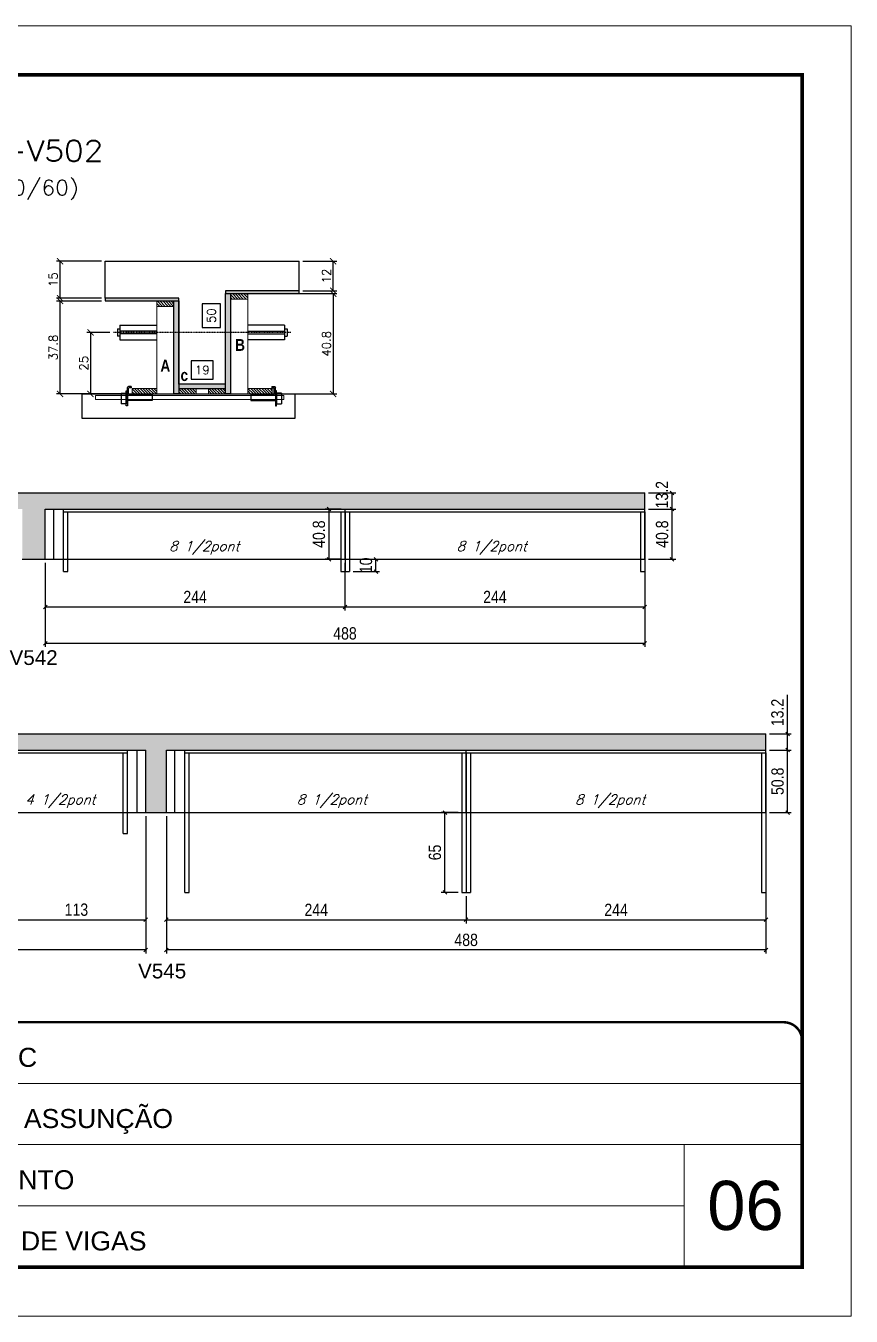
# Model space of a CAD drawing. Extents: x -21493 to -15213, y -12134 to 11887.
# Drawn here: x -19082 to -18410, y 9689 to 10739 of the extents above; entities that cross this region are included whole.
import ezdxf
from ezdxf.enums import TextEntityAlignment as Align

# ---------------------------------------------------------------- set-up
doc = ezdxf.new("R2010")
doc.units = 0
for name, pattern in [('CONTINUO', [0]), ('DASHED', [0.75, 0.5, -0.25]), ('HIDDEN', [0.375, 0.25, -0.125])]:
    doc.linetypes.add(name, pattern=pattern)
for name, color, linetype in [('5', 5, 'Continuous'), ('barrote', 251, 'Continuous'), ('COTA', 241, 'Continuous'), ('Cota Seção (2x)', 4, 'Continuous'), ('detalhes', 4, 'Continuous'), ('Painéis', 200, 'Continuous'), ('presilha', 1, 'Continuous'), ('SARR_2.2x7', 40, 'Continuous'), ('SARR_3.5x7', 81, 'Continuous'), ('TENSOR', 3, 'Continuous'), ('texto', 7, 'Continuous'), ('Texto de Titulo', 7, 'Continuous'), ('Texto Qtd Sarr', 242, 'Continuous')]:
    doc.layers.add(name, color=color, linetype=linetype)
for name, color, linetype, lineweight in [('CARIMBO', 255, 'Continuous', 9), ('CONCRETO', 251, 'Continuous', 25), ('Folhas', 255, 'Continuous', 9), ('Hachura', 251, 'Continuous', 9), ('Madeira', 126, 'Continuous', 18), ('SARRAFO DE PRESSAO', 251, 'DASHED', 9), ('SCO-___-LAJ', 2, 'Continuous', 0), ('Texto Seção', 7, 'Continuous', 15)]:
    doc.layers.add(name, color=color, linetype=linetype, lineweight=lineweight)
doc.styles.add('ARIAL', font='arial.ttf')
doc.styles.add('COTA TECNICA', font='techl___.ttf', dxfattribs={"height": 10})
doc.styles.add('Romans', font='romans.shx')
doc.styles.get("Standard").update_dxf_attribs({"font": 'arial.ttf'})
doc.styles.add('TECNICA', font='techb___.ttf', dxfattribs={"height": 10})
doc.dimstyles.new('Cota Seção (2x)', dxfattribs={"dimtxt": 7, "dimasz": 5, "dimexe": 3, "dimexo": 3, "dimgap": 2, "dimtad": 3, "dimdec": 1, "dimlfac": 0.5, "dimzin": 12, "dimdsep": 46, "dimtxsty": 'Romans', "dimblk": 'ARCHTICK', "dimcen": 0, "dimclrd": 4, "dimclre": 4, "dimclrt": 1, "dimadec": 1, "dimazin": 3, "dimtfac": 1, "dimtdec": 1, "dimtmove": 0, "dimatfit": 3, "dimldrblk": 'OBLIQUE', "dimfxl": 1, "dimtolj": 1, "dimtzin": 12, "dimarcsym": 0})
doc.dimstyles.new('Cota Seção interna', dxfattribs={"dimtxt": 7, "dimasz": 6, "dimexe": 0.18, "dimexo": 2, "dimgap": -4, "dimtad": 3, "dimdec": 1, "dimlfac": 0.5, "dimzin": 12, "dimdsep": 46, "dimtxsty": 'Romans', "dimblk": 'ARCHTICK', "dimcen": 0.09, "dimse1": 1, "dimse2": 1, "dimsd1": 1, "dimsd2": 1, "dimclrd": 180, "dimclre": 5, "dimclrt": 1, "dimadec": 0, "dimazin": 3, "dimtfac": 1, "dimtdec": 1, "dimtofl": 0, "dimtmove": 0, "dimatfit": 3, "dimldrblk": 'ARCHTICK', "dimfxl": 1, "dimtolj": 1, "dimtzin": 0, "dimarcsym": 0})
doc.dimstyles.new('PAINEL', dxfattribs={"dimtxt": 10, "dimasz": 3, "dimexe": 3, "dimexo": 3, "dimgap": 3, "dimtad": 1, "dimdec": 1, "dimzin": 12, "dimdsep": 46, "dimtxsty": 'COTA TECNICA', "dimblk1": 'OBLIQUE', "dimblk2": 'OBLIQUE', "dimsah": 1, "dimcen": 0.9, "dimclrd": 4, "dimclre": 4, "dimclrt": 240, "dimadec": 1, "dimazin": 3, "dimtfac": 1, "dimtdec": 1, "dimtmove": 0, "dimatfit": 3, "dimfxl": 1, "dimtolj": 1, "dimtzin": 12, "dimarcsym": 0})
pattern_1 = [(50, (-161800.6976, -19152.8167), (5.46554007, -0.47817257), [0.5715, -6.2865]), (355, (-161800.6976, -19152.8167), (-1.05730264, 5.73170536), [0.4572, -5.02921753]), (100.4514447, (-161800.242, -19152.8565), (4.40823741, 5.25353256), [0.48570026, -5.34270734]), (46.1842, (-161800.6976, -19151.293), (8.13237123, -1.26126984), [0.85725, -9.42975]), (96.6355576, (-161800.02, -19151.398), (7.12212402, 7.42278374), [0.7285507, -8.01406824]), (351.184151, (-161800.698, -19151.293), (7.122124, 7.42278374), [0.685799, -7.54379196]), (21, (-161799.9356, -19151.6737), (4.54843174, -3.06795595), [0.5715, -6.2865]), (326, (-161799.9356, -19151.6737), (1.85406085, 5.52563898), [0.4572, -5.0292]), (71.451445, (-161799.5566, -19151.9293), (6.40249258, 2.45768307), [0.48570026, -5.34269813]), (37.5, (-161800.6976, -19152.8167), (0.092658098, 2.536651166), [0, -4.96824, 0, -5.1054, 0, -5.04825]), (7.5, (-161800.6976, -19152.8167), (2.004589875, 3.005417245), [0, -2.91084, 0, -4.85394, 0, -1.92405]), (327.5, (-161802.3969, -19152.8167), (4.067717855, -0.17186232), [0, -1.905, 0, -5.9436, 0, -7.8867]), (317.5, (-161803.159, -19152.8167), (4.44387544, 0.76279473), [0, -2.4765, 0, -3.94716, 0, -5.6007])]

# ---------------------------------------------------------------- blocks, each defined once
blk = doc.blocks.new('titulo1')
at = {"layer": 'Defpoints', "color": 252, "linetype": 'HIDDEN', "ltscale": 2}
blk.add_line((0, 0), (0, 125), dxfattribs=at)
at = {"layer": 'Defpoints', "style": 'Romans', "oblique": 15}
blk.add_attdef('FOLHA', text='', height=10, dxfattribs=at).set_placement((0, 15.6), align=Align.MIDDLE_CENTER)
at = {"layer": 'Texto Qtd Sarr', "color": 3, "style": 'Romans', "oblique": 15}
for tag, height, p in [('TITULO', 17, (0, 71.4)), ('SEÇÃO', 12, (0, 41.5))]:
    blk.add_attdef(tag, text='', height=height, dxfattribs=at).set_placement(p, align=Align.MIDDLE_CENTER)
blk = doc.blocks.new('_ArchTick')
at = {"color": 0, "linetype": 'ByBlock', "const_width": 0.15}
blk.add_lwpolyline([(-0.5, -0.5), (0.5, 0.5)], dxfattribs=at)
blk = doc.blocks.new('*D1318')
at = {"layer": 'COTA', "color": 4, "lineweight": -2, "transparency": 16777216}
for p, q in [((-19020.1, 10514.7), (-19056.8, 10514.7)), ((-19053.8, 10439.1), (-19053.8, 10514.7)), ((-19002.5, 10439.1), (-19056.8, 10439.1))]:
    blk.add_line(p, q, dxfattribs=at)
at = {"layer": 'Defpoints', "color": 0, "transparency": 16777216}
for p in [(-19053.8, 10514.7), (-19017.1, 10514.7), (-18999.5, 10439.1)]:
    blk.add_point(p, dxfattribs=at)
at = {"layer": 'COTA', "color": 4, "lineweight": -2, "transparency": 16777216, "xscale": 5, "yscale": 5, "zscale": 5}
for p, rotation in [((-19053.8, 10514.7), 90), ((-19053.8, 10439.1), 270)]:
    blk.add_blockref('_ArchTick', p, dxfattribs=dict(at, rotation=rotation))
at = {"layer": 'COTA', "color": 1, "transparency": 16777216, "insert": (-19059.3, 10476.9), "char_height": 7, "attachment_point": 5, "rotation": 90, "style": 'Romans'}
blk.add_mtext('\\A1;37.8', dxfattribs=at)
blk = doc.blocks.new('_Oblique')
at = {"color": 0, "linetype": 'ByBlock', "lineweight": -2}
blk.add_line((-0.5, -0.5), (0.5, 0.5), dxfattribs=at)
blk = doc.blocks.new('*D1319')
at = {"layer": 'COTA', "color": 4, "lineweight": -2, "transparency": 16777216}
for p, q in [((-19020.1, 10547.1), (-19056.8, 10547.1)), ((-19053.8, 10517.1), (-19053.8, 10547.1)), ((-19020.1, 10517.1), (-19056.8, 10517.1))]:
    blk.add_line(p, q, dxfattribs=at)
at = {"layer": 'Defpoints', "color": 0, "transparency": 16777216}
for p in [(-19053.8, 10547.1), (-19017.1, 10547.1), (-19017.1, 10517.1)]:
    blk.add_point(p, dxfattribs=at)
at = {"layer": 'COTA', "color": 4, "lineweight": -2, "transparency": 16777216, "xscale": 5, "yscale": 5, "zscale": 5}
for p, rotation in [((-19053.8, 10547.1), 90), ((-19053.8, 10517.1), 270)]:
    blk.add_blockref('_ArchTick', p, dxfattribs=dict(at, rotation=rotation))
at = {"layer": 'COTA', "color": 1, "transparency": 16777216, "insert": (-19059.3, 10532.1), "char_height": 7, "attachment_point": 5, "rotation": 90, "style": 'Romans'}
blk.add_mtext('\\A1;15', dxfattribs=at)
blk = doc.blocks.new('*D1320')
at = {"layer": 'Cota Seção (2x)', "color": 180, "lineweight": -2, "transparency": 16777216}
for p, q in [((-18923.1, 10512.4), (-18938.1, 10512.4)), ((-18938.1, 10512.4), (-18938.1, 10493.1)), ((-18923.1, 10493.1), (-18923.1, 10512.4)), ((-18938.1, 10493.1), (-18923.1, 10493.1))]:
    blk.add_line(p, q, dxfattribs=at)
at = {"layer": 'Defpoints', "color": 0, "transparency": 16777216}
for p in [(-18957.1, 10547.1), (-18919.1, 10547.1), (-18957.1, 10447.1)]:
    blk.add_point(p, dxfattribs=at)
at = {"layer": 'Cota Seção (2x)', "color": 1, "transparency": 16777216, "insert": (-18930.6, 10502.8), "char_height": 7, "attachment_point": 5, "rotation": 90, "style": 'Romans'}
blk.add_mtext('\\A1;50', dxfattribs=at)
blk = doc.blocks.new('PRESILHA METÁLICA 1')
at = {"layer": 'presilha'}
for p, q in [((7.5, 10.6), (7.5, 19.9)), ((12, 21), (8.6, 21)), ((9, 11.6), (9, 18.9)), ((12, 19.5), (9.6, 19.5)), ((12, 21), (12, 19.5)), ((0, 13), (6, 13)), ((0, 13), (0, 0)), ((6, 0), (0, 0)), ((6, 15.5), (7.5, 15.5)), ((6, -2.5), (6, 15.5)), ((6, 13), (6, 0)), ((7.5, 15.5), (7.5, -2.5)), ((37.5, 4.1), (7.5, 4.1)), ((37.5, 11), (9.6, 11)), ((37.5, 11), (37.5, 4.1)), ((7.5, -2.5), (6, -2.5))]:
    blk.add_line(p, q, dxfattribs=at)
for centre, radius, start, end in [((8.6, 19.9), 1.14, 90, 180), ((9.6, 18.9), 0.57, 90, 180), ((9.6, 11.6), 0.57, 180, 270)]:
    blk.add_arc(centre, radius, start, end, dxfattribs=at)
blk = doc.blocks.new('*D1321')
at = {"layer": 'Cota Seção (2x)', "color": 180, "lineweight": -2, "transparency": 16777216}
for p, q in [((-18929.1, 10466.1), (-18947.1, 10466.1)), ((-18947.1, 10466.1), (-18947.1, 10451.1)), ((-18929.1, 10451.1), (-18929.1, 10466.1)), ((-18947.1, 10451.1), (-18929.1, 10451.1))]:
    blk.add_line(p, q, dxfattribs=at)
at = {"layer": 'Defpoints', "color": 0, "transparency": 16777216}
for p in [(-18957.1, 10447.1), (-18957.1, 10439.1), (-18919.1, 10439.1)]:
    blk.add_point(p, dxfattribs=at)
at = {"layer": 'Cota Seção (2x)', "color": 1, "transparency": 16777216, "insert": (-18938.1, 10458.6), "char_height": 7, "attachment_point": 5, "style": 'Romans'}
blk.add_mtext('\\A1;19', dxfattribs=at)
blk = doc.blocks.new('*D1322')
at = {"layer": 'COTA', "color": 4, "lineweight": -2, "transparency": 16777216}
for p, q in [((-18898.1, 10520.7), (-18828.5, 10520.7)), ((-18831.5, 10520.7), (-18831.5, 10439.1)), ((-18898.1, 10439.1), (-18828.5, 10439.1))]:
    blk.add_line(p, q, dxfattribs=at)
at = {"layer": 'Defpoints', "color": 0, "transparency": 16777216}
for p in [(-18901.1, 10520.7), (-18901.1, 10439.1), (-18831.5, 10439.1)]:
    blk.add_point(p, dxfattribs=at)
at = {"layer": 'COTA', "color": 4, "lineweight": -2, "transparency": 16777216, "xscale": 5, "yscale": 5, "zscale": 5}
for p, rotation in [((-18831.5, 10520.7), 90), ((-18831.5, 10439.1), 270)]:
    blk.add_blockref('_ArchTick', p, dxfattribs=dict(at, rotation=rotation))
at = {"layer": 'COTA', "color": 1, "transparency": 16777216, "insert": (-18837, 10479.9), "char_height": 7, "attachment_point": 5, "rotation": 90, "style": 'Romans'}
blk.add_mtext('\\A1;40.8', dxfattribs=at)
blk = doc.blocks.new('*D1323')
at = {"layer": 'COTA', "color": 4, "lineweight": -2, "transparency": 16777216}
for p, q in [((-19013.4, 10489.1), (-19032, 10489.1)), ((-19029, 10489.1), (-19029, 10439.1)), ((-19013.4, 10439.1), (-19032, 10439.1))]:
    blk.add_line(p, q, dxfattribs=at)
at = {"layer": 'Defpoints', "color": 0, "transparency": 16777216}
for p in [(-19010.4, 10489.1), (-19029, 10439.1), (-19010.4, 10439.1)]:
    blk.add_point(p, dxfattribs=at)
at = {"layer": 'COTA', "color": 4, "lineweight": -2, "transparency": 16777216, "xscale": 5, "yscale": 5, "zscale": 5}
for p, rotation in [((-19029, 10489.1), 90), ((-19029, 10439.1), 270)]:
    blk.add_blockref('_ArchTick', p, dxfattribs=dict(at, rotation=rotation))
at = {"layer": 'COTA', "color": 1, "transparency": 16777216, "insert": (-19034.5, 10464.1), "char_height": 7, "attachment_point": 5, "rotation": 90, "style": 'Romans'}
blk.add_mtext('\\A1;25', dxfattribs=at)
blk = doc.blocks.new('*D1622')
at = {"layer": 'COTA', "color": 4, "lineweight": -2, "transparency": 16777216}
for p, q in [((-18856.1, 10547.1), (-18828.5, 10547.1)), ((-18831.5, 10523.1), (-18831.5, 10547.1)), ((-18856.1, 10523.1), (-18828.5, 10523.1))]:
    blk.add_line(p, q, dxfattribs=at)
at = {"layer": 'Defpoints', "color": 0, "transparency": 16777216}
for p in [(-18859.1, 10547.1), (-18831.5, 10547.1), (-18859.1, 10523.1)]:
    blk.add_point(p, dxfattribs=at)
at = {"layer": 'COTA', "color": 4, "lineweight": -2, "transparency": 16777216, "xscale": 5, "yscale": 5, "zscale": 5}
for p, rotation in [((-18831.5, 10547.1), 90), ((-18831.5, 10523.1), 270)]:
    blk.add_blockref('_ArchTick', p, dxfattribs=dict(at, rotation=rotation))
at = {"layer": 'COTA', "color": 1, "transparency": 16777216, "insert": (-18837, 10535.1), "char_height": 7, "attachment_point": 5, "rotation": 90, "style": 'Romans'}
blk.add_mtext('\\A1;12', dxfattribs=at)
blk = doc.blocks.new('*D1631')
at = {"layer": 'COTA', "color": 4, "lineweight": -2, "ltscale": 25, "transparency": 16777216}
for p, q in [((-19065.9, 10301.6), (-19065.9, 10262.8)), ((-18821.9, 10301.6), (-18821.9, 10262.8)), ((-19065.9, 10265.8), (-18821.9, 10265.8))]:
    blk.add_line(p, q, dxfattribs=at)
at = {"layer": 'Defpoints', "color": 0, "ltscale": 25, "transparency": 16777216}
for p in [(-19065.9, 10304.6), (-18821.9, 10304.6), (-18821.9, 10265.8)]:
    blk.add_point(p, dxfattribs=at)
at = {"layer": 'COTA', "color": 4, "lineweight": -2, "ltscale": 25, "transparency": 16777216, "xscale": 3, "yscale": 3, "zscale": 3, "rotation": 180}
blk.add_blockref('_Oblique', (-19065.9, 10265.8), dxfattribs=at)
at = {"layer": 'COTA', "color": 4, "lineweight": -2, "ltscale": 25, "transparency": 16777216, "xscale": 3, "yscale": 3, "zscale": 3}
blk.add_blockref('_Oblique', (-18821.9, 10265.8), dxfattribs=at)
at = {"layer": 'COTA', "color": 240, "ltscale": 25, "transparency": 16777216, "insert": (-18943.9, 10273.9), "char_height": 10, "attachment_point": 5, "style": 'COTA TECNICA'}
blk.add_mtext('\\A1;244', dxfattribs=at)
blk = doc.blocks.new('*D1632')
at = {"layer": 'COTA', "color": 4, "lineweight": -2, "ltscale": 25, "transparency": 16777216}
for p, q in [((-18821.9, 10301.6), (-18821.9, 10262.8)), ((-18577.9, 10301.6), (-18577.9, 10262.8)), ((-18821.9, 10265.8), (-18577.9, 10265.8))]:
    blk.add_line(p, q, dxfattribs=at)
at = {"layer": 'Defpoints', "color": 0, "ltscale": 25, "transparency": 16777216}
for p in [(-18821.9, 10304.6), (-18577.9, 10304.6), (-18577.9, 10265.8)]:
    blk.add_point(p, dxfattribs=at)
at = {"layer": 'COTA', "color": 4, "lineweight": -2, "ltscale": 25, "transparency": 16777216, "xscale": 3, "yscale": 3, "zscale": 3, "rotation": 180}
blk.add_blockref('_Oblique', (-18821.9, 10265.8), dxfattribs=at)
at = {"layer": 'COTA', "color": 4, "lineweight": -2, "ltscale": 25, "transparency": 16777216, "xscale": 3, "yscale": 3, "zscale": 3}
blk.add_blockref('_Oblique', (-18577.9, 10265.8), dxfattribs=at)
at = {"layer": 'COTA', "color": 240, "ltscale": 25, "transparency": 16777216, "insert": (-18699.9, 10273.9), "char_height": 10, "attachment_point": 5, "style": 'COTA TECNICA'}
blk.add_mtext('\\A1;244', dxfattribs=at)
blk = doc.blocks.new('*D1640')
at = {"layer": 'COTA', "color": 4, "lineweight": -2, "ltscale": 25, "transparency": 16777216}
for p, q in [((-19097, 10095.5), (-19097, 10008.2)), ((-18984, 10095.5), (-18984, 10008.2)), ((-19097, 10011.2), (-18984, 10011.2))]:
    blk.add_line(p, q, dxfattribs=at)
at = {"layer": 'Defpoints', "color": 0, "ltscale": 25, "transparency": 16777216}
for p in [(-19097, 10098.5), (-18984, 10098.5), (-18984, 10011.2)]:
    blk.add_point(p, dxfattribs=at)
at = {"layer": 'COTA', "color": 4, "lineweight": -2, "ltscale": 25, "transparency": 16777216, "xscale": 3, "yscale": 3, "zscale": 3, "rotation": 180}
blk.add_blockref('_Oblique', (-19097, 10011.2), dxfattribs=at)
at = {"layer": 'COTA', "color": 4, "lineweight": -2, "ltscale": 25, "transparency": 16777216, "xscale": 3, "yscale": 3, "zscale": 3}
blk.add_blockref('_Oblique', (-18984, 10011.2), dxfattribs=at)
at = {"layer": 'COTA', "color": 240, "ltscale": 25, "transparency": 16777216, "insert": (-19040.5, 10019.4), "char_height": 10, "attachment_point": 5, "style": 'COTA TECNICA'}
blk.add_mtext('\\A1;113', dxfattribs=at)
blk = doc.blocks.new('*D1658')
at = {"layer": 'COTA', "color": 4, "lineweight": -2, "ltscale": 25, "transparency": 16777216}
for p, q in [((-19219, 10095.5), (-19219, 9983.7)), ((-18984, 10095.5), (-18984, 9983.7)), ((-18984, 9986.7), (-19219, 9986.7))]:
    blk.add_line(p, q, dxfattribs=at)
at = {"layer": 'Defpoints', "color": 0, "ltscale": 25, "transparency": 16777216}
for p in [(-19219, 10098.5), (-18984, 10098.5), (-19219, 9986.7)]:
    blk.add_point(p, dxfattribs=at)
at = {"layer": 'COTA', "color": 4, "lineweight": -2, "ltscale": 25, "transparency": 16777216, "xscale": 3, "yscale": 3, "zscale": 3, "rotation": 180}
blk.add_blockref('_Oblique', (-19219, 9986.7), dxfattribs=at)
at = {"layer": 'COTA', "color": 4, "lineweight": -2, "ltscale": 25, "transparency": 16777216, "xscale": 3, "yscale": 3, "zscale": 3}
blk.add_blockref('_Oblique', (-18984, 9986.7), dxfattribs=at)
at = {"layer": 'COTA', "color": 240, "ltscale": 25, "transparency": 16777216, "insert": (-19101.5, 9994.9), "char_height": 10, "attachment_point": 5, "style": 'COTA TECNICA'}
blk.add_mtext('\\A1;235', dxfattribs=at)
blk = doc.blocks.new('*D1668')
at = {"layer": 'COTA', "color": 4, "lineweight": -2, "ltscale": 25, "transparency": 16777216}
for p, q in [((-18729.8, 10098.5), (-18743.6, 10098.5)), ((-18740.6, 10033.5), (-18740.6, 10098.5)), ((-18729.8, 10033.5), (-18743.6, 10033.5))]:
    blk.add_line(p, q, dxfattribs=at)
at = {"layer": 'Defpoints', "color": 0, "ltscale": 25, "transparency": 16777216}
for p in [(-18740.6, 10098.5), (-18726.8, 10098.5), (-18726.8, 10033.5)]:
    blk.add_point(p, dxfattribs=at)
at = {"layer": 'COTA', "color": 4, "lineweight": -2, "ltscale": 25, "transparency": 16777216, "xscale": 3, "yscale": 3, "zscale": 3}
for p, rotation in [((-18740.6, 10098.5), 90), ((-18740.6, 10033.5), 270)]:
    blk.add_blockref('_Oblique', p, dxfattribs=dict(at, rotation=rotation))
at = {"layer": 'COTA', "color": 240, "ltscale": 25, "transparency": 16777216, "insert": (-18748.7, 10066), "char_height": 10, "attachment_point": 5, "rotation": 90, "style": 'COTA TECNICA'}
blk.add_mtext('\\A1;65', dxfattribs=at)
blk = doc.blocks.new('*D1644')
at = {"layer": 'COTA', "color": 4, "lineweight": -2, "ltscale": 25, "transparency": 16777216}
for p, q in [((-19065.9, 10301.6), (-19065.9, 10233.2)), ((-18577.9, 10301.6), (-18577.9, 10233.2)), ((-19065.9, 10236.2), (-18577.9, 10236.2))]:
    blk.add_line(p, q, dxfattribs=at)
at = {"layer": 'Defpoints', "color": 0, "ltscale": 25, "transparency": 16777216}
for p in [(-19065.9, 10304.6), (-18577.9, 10304.6), (-18577.9, 10236.2)]:
    blk.add_point(p, dxfattribs=at)
at = {"layer": 'COTA', "color": 4, "lineweight": -2, "ltscale": 25, "transparency": 16777216, "xscale": 3, "yscale": 3, "zscale": 3, "rotation": 180}
blk.add_blockref('_Oblique', (-19065.9, 10236.2), dxfattribs=at)
at = {"layer": 'COTA', "color": 4, "lineweight": -2, "ltscale": 25, "transparency": 16777216, "xscale": 3, "yscale": 3, "zscale": 3}
blk.add_blockref('_Oblique', (-18577.9, 10236.2), dxfattribs=at)
at = {"layer": 'COTA', "color": 240, "ltscale": 25, "transparency": 16777216, "insert": (-18821.9, 10244.2), "char_height": 10, "attachment_point": 5, "style": 'COTA TECNICA'}
blk.add_mtext('\\A1;488', dxfattribs=at)
blk = doc.blocks.new('*D1646')
at = {"layer": 'COTA', "color": 4, "lineweight": -2, "ltscale": 25, "transparency": 16777216}
for p, q in [((-18574.9, 10345.4), (-18552.7, 10345.4)), ((-18555.7, 10304.6), (-18555.7, 10345.4)), ((-18574.9, 10304.6), (-18552.7, 10304.6))]:
    blk.add_line(p, q, dxfattribs=at)
at = {"layer": 'Defpoints', "color": 0, "ltscale": 25, "transparency": 16777216}
for p in [(-18577.9, 10345.4), (-18555.7, 10345.4), (-18577.9, 10304.6)]:
    blk.add_point(p, dxfattribs=at)
at = {"layer": 'COTA', "color": 4, "lineweight": -2, "ltscale": 25, "transparency": 16777216, "xscale": 3, "yscale": 3, "zscale": 3}
for p, rotation in [((-18555.7, 10345.4), 90), ((-18555.7, 10304.6), 270)]:
    blk.add_blockref('_Oblique', p, dxfattribs=dict(at, rotation=rotation))
at = {"layer": 'COTA', "color": 240, "ltscale": 25, "transparency": 16777216, "insert": (-18563.8, 10325), "char_height": 10, "attachment_point": 5, "rotation": 90, "style": 'COTA TECNICA'}
blk.add_mtext('\\A1;40.8', dxfattribs=at)
blk = doc.blocks.new('*D1647')
at = {"layer": 'COTA', "color": 4, "lineweight": -2, "ltscale": 25, "transparency": 16777216}
for p, q in [((-18574.9, 10358.6), (-18552.7, 10358.6)), ((-18555.7, 10345.4), (-18555.7, 10358.6)), ((-18574.9, 10345.4), (-18552.7, 10345.4))]:
    blk.add_line(p, q, dxfattribs=at)
at = {"layer": 'Defpoints', "color": 0, "ltscale": 25, "transparency": 16777216}
for p in [(-18577.9, 10358.6), (-18555.7, 10358.6), (-18577.9, 10345.4)]:
    blk.add_point(p, dxfattribs=at)
at = {"layer": 'COTA', "color": 4, "lineweight": -2, "ltscale": 25, "transparency": 16777216, "xscale": 3, "yscale": 3, "zscale": 3}
for p, rotation in [((-18555.7, 10358.6), 90), ((-18555.7, 10345.4), 270)]:
    blk.add_blockref('_Oblique', p, dxfattribs=dict(at, rotation=rotation))
at = {"layer": 'COTA', "color": 240, "ltscale": 25, "transparency": 16777216, "insert": (-18563.9, 10357.1), "char_height": 10, "attachment_point": 5, "rotation": 90, "style": 'COTA TECNICA'}
blk.add_mtext('\\A1;13.2', dxfattribs=at)
blk = doc.blocks.new('*D1648')
at = {"layer": 'COTA', "color": 4, "lineweight": -2, "ltscale": 25, "transparency": 16777216}
for p, q in [((-18815.3, 10304.6), (-18793.7, 10304.6)), ((-18796.7, 10294.6), (-18796.7, 10304.6)), ((-18815.3, 10294.6), (-18793.7, 10294.6))]:
    blk.add_line(p, q, dxfattribs=at)
at = {"layer": 'Defpoints', "color": 0, "ltscale": 25, "transparency": 16777216}
for p in [(-18818.3, 10304.6), (-18796.7, 10304.6), (-18818.3, 10294.6)]:
    blk.add_point(p, dxfattribs=at)
at = {"layer": 'COTA', "color": 4, "lineweight": -2, "ltscale": 25, "transparency": 16777216, "xscale": 3, "yscale": 3, "zscale": 3}
for p, rotation in [((-18796.7, 10304.6), 90), ((-18796.7, 10294.6), 270)]:
    blk.add_blockref('_Oblique', p, dxfattribs=dict(at, rotation=rotation))
at = {"layer": 'COTA', "color": 240, "ltscale": 25, "transparency": 16777216, "insert": (-18804.8, 10299.6), "char_height": 10, "attachment_point": 5, "rotation": 90, "style": 'COTA TECNICA'}
blk.add_mtext('\\A1;10', dxfattribs=at)
blk = doc.blocks.new('*D1651')
at = {"layer": 'COTA', "color": 4, "lineweight": -2, "ltscale": 25, "transparency": 16777216}
for p, q in [((-18967.3, 10095.5), (-18967.3, 10008.2)), ((-18723.3, 10030.5), (-18723.3, 10008.2)), ((-18967.3, 10011.2), (-18723.3, 10011.2))]:
    blk.add_line(p, q, dxfattribs=at)
at = {"layer": 'Defpoints', "color": 0, "ltscale": 25, "transparency": 16777216}
for p in [(-18967.3, 10098.5), (-18723.3, 10033.5), (-18723.3, 10011.2)]:
    blk.add_point(p, dxfattribs=at)
at = {"layer": 'COTA', "color": 4, "lineweight": -2, "ltscale": 25, "transparency": 16777216, "xscale": 3, "yscale": 3, "zscale": 3, "rotation": 180}
blk.add_blockref('_Oblique', (-18967.3, 10011.2), dxfattribs=at)
at = {"layer": 'COTA', "color": 4, "lineweight": -2, "ltscale": 25, "transparency": 16777216, "xscale": 3, "yscale": 3, "zscale": 3}
blk.add_blockref('_Oblique', (-18723.3, 10011.2), dxfattribs=at)
at = {"layer": 'COTA', "color": 240, "ltscale": 25, "transparency": 16777216, "insert": (-18845.3, 10019.3), "char_height": 10, "attachment_point": 5, "style": 'COTA TECNICA'}
blk.add_mtext('\\A1;244', dxfattribs=at)
blk = doc.blocks.new('*D1652')
at = {"layer": 'COTA', "color": 4, "lineweight": -2, "ltscale": 25, "transparency": 16777216}
for p, q in [((-18723.3, 10030.5), (-18723.3, 10008.2)), ((-18479.3, 10030.5), (-18479.3, 10008.2)), ((-18723.3, 10011.2), (-18479.3, 10011.2))]:
    blk.add_line(p, q, dxfattribs=at)
at = {"layer": 'Defpoints', "color": 0, "ltscale": 25, "transparency": 16777216}
for p in [(-18723.3, 10033.5), (-18479.3, 10033.5), (-18479.3, 10011.2)]:
    blk.add_point(p, dxfattribs=at)
at = {"layer": 'COTA', "color": 4, "lineweight": -2, "ltscale": 25, "transparency": 16777216, "xscale": 3, "yscale": 3, "zscale": 3, "rotation": 180}
blk.add_blockref('_Oblique', (-18723.3, 10011.2), dxfattribs=at)
at = {"layer": 'COTA', "color": 4, "lineweight": -2, "ltscale": 25, "transparency": 16777216, "xscale": 3, "yscale": 3, "zscale": 3}
blk.add_blockref('_Oblique', (-18479.3, 10011.2), dxfattribs=at)
at = {"layer": 'COTA', "color": 240, "ltscale": 25, "transparency": 16777216, "insert": (-18601.3, 10019.3), "char_height": 10, "attachment_point": 5, "style": 'COTA TECNICA'}
blk.add_mtext('\\A1;244', dxfattribs=at)
blk = doc.blocks.new('*D1653')
at = {"layer": 'COTA', "color": 4, "lineweight": -2, "ltscale": 25, "transparency": 16777216}
for p, q in [((-18967.3, 10095.5), (-18967.3, 9983.7)), ((-18479.3, 10095.5), (-18479.3, 9983.7)), ((-18479.3, 9986.7), (-18967.3, 9986.7))]:
    blk.add_line(p, q, dxfattribs=at)
at = {"layer": 'Defpoints', "color": 0, "ltscale": 25, "transparency": 16777216}
for p in [(-18967.3, 10098.5), (-18479.3, 10098.5), (-18967.3, 9986.7)]:
    blk.add_point(p, dxfattribs=at)
at = {"layer": 'COTA', "color": 4, "lineweight": -2, "ltscale": 25, "transparency": 16777216, "xscale": 3, "yscale": 3, "zscale": 3, "rotation": 180}
blk.add_blockref('_Oblique', (-18967.3, 9986.7), dxfattribs=at)
at = {"layer": 'COTA', "color": 4, "lineweight": -2, "ltscale": 25, "transparency": 16777216, "xscale": 3, "yscale": 3, "zscale": 3}
blk.add_blockref('_Oblique', (-18479.3, 9986.7), dxfattribs=at)
at = {"layer": 'COTA', "color": 240, "ltscale": 25, "transparency": 16777216, "insert": (-18723.3, 9994.8), "char_height": 10, "attachment_point": 5, "style": 'COTA TECNICA'}
blk.add_mtext('\\A1;488', dxfattribs=at)
blk = doc.blocks.new('*D1654')
at = {"layer": 'COTA', "color": 4, "lineweight": -2, "ltscale": 25, "transparency": 16777216}
for p, q in [((-18476.3, 10149.3), (-18458.7, 10149.3)), ((-18461.7, 10098.5), (-18461.7, 10149.3)), ((-18476.3, 10098.5), (-18458.7, 10098.5))]:
    blk.add_line(p, q, dxfattribs=at)
at = {"layer": 'Defpoints', "color": 0, "ltscale": 25, "transparency": 16777216}
for p in [(-18479.3, 10149.3), (-18461.7, 10149.3), (-18479.3, 10098.5)]:
    blk.add_point(p, dxfattribs=at)
at = {"layer": 'COTA', "color": 4, "lineweight": -2, "ltscale": 25, "transparency": 16777216, "xscale": 3, "yscale": 3, "zscale": 3}
for p, rotation in [((-18461.7, 10149.3), 90), ((-18461.7, 10098.5), 270)]:
    blk.add_blockref('_Oblique', p, dxfattribs=dict(at, rotation=rotation))
at = {"layer": 'COTA', "color": 240, "ltscale": 25, "transparency": 16777216, "insert": (-18469.8, 10123.9), "char_height": 10, "attachment_point": 5, "rotation": 90, "style": 'COTA TECNICA'}
blk.add_mtext('\\A1;50.8', dxfattribs=at)
blk = doc.blocks.new('*D1655')
at = {"layer": 'COTA', "color": 4, "lineweight": -2, "ltscale": 25, "transparency": 16777216}
for p, q in [((-18461.7, 10162.5), (-18461.7, 10194.2)), ((-18476.3, 10162.5), (-18458.7, 10162.5)), ((-18461.7, 10149.3), (-18461.7, 10162.5)), ((-18476.3, 10149.3), (-18458.7, 10149.3))]:
    blk.add_line(p, q, dxfattribs=at)
at = {"layer": 'Defpoints', "color": 0, "ltscale": 25, "transparency": 16777216}
for p in [(-18479.3, 10162.5), (-18461.7, 10162.5), (-18479.3, 10149.3)]:
    blk.add_point(p, dxfattribs=at)
at = {"layer": 'COTA', "color": 4, "lineweight": -2, "ltscale": 25, "transparency": 16777216, "xscale": 3, "yscale": 3, "zscale": 3}
for p, rotation in [((-18461.7, 10162.5), 90), ((-18461.7, 10149.3), 270)]:
    blk.add_blockref('_Oblique', p, dxfattribs=dict(at, rotation=rotation))
at = {"layer": 'COTA', "color": 240, "ltscale": 25, "transparency": 16777216, "insert": (-18469.9, 10179.9), "char_height": 10, "attachment_point": 5, "rotation": 90, "style": 'COTA TECNICA'}
blk.add_mtext('\\A1;13.2', dxfattribs=at)
blk = doc.blocks.new('*D1556')
at = {"layer": 'COTA', "color": 4, "lineweight": -2, "ltscale": 25, "transparency": 16777216}
for p, q in [((-18824.9, 10345.4), (-18837.9, 10345.4)), ((-18834.9, 10304.6), (-18834.9, 10345.4)), ((-18824.9, 10304.6), (-18837.9, 10304.6))]:
    blk.add_line(p, q, dxfattribs=at)
at = {"layer": 'Defpoints', "color": 0, "ltscale": 25, "transparency": 16777216}
for p in [(-18834.9, 10345.4), (-18821.9, 10345.4), (-18821.9, 10304.6)]:
    blk.add_point(p, dxfattribs=at)
at = {"layer": 'COTA', "color": 4, "lineweight": -2, "ltscale": 25, "transparency": 16777216, "xscale": 3, "yscale": 3, "zscale": 3}
for p, rotation in [((-18834.9, 10345.4), 90), ((-18834.9, 10304.6), 270)]:
    blk.add_blockref('_Oblique', p, dxfattribs=dict(at, rotation=rotation))
at = {"layer": 'COTA', "color": 240, "ltscale": 25, "transparency": 16777216, "insert": (-18843.1, 10325), "char_height": 10, "attachment_point": 5, "rotation": 90, "style": 'COTA TECNICA'}
blk.add_mtext('\\A1;40.8', dxfattribs=at)
blk = doc.blocks.new('9999999999')
at = {"color": 30, "linetype": 'CONTINUO'}
for p, q in [((98564.6, 34379.6), (99584, 34379.6)), ((98564.6, 34329.8), (99488, 34329.8)), ((99584, 34329.8), (99488, 34329.8)), ((99488, 34329.8), (99488, 34230.2)), ((98564.6, 34280), (99488, 34280))]:
    blk.add_line(p, q, dxfattribs=at)
at = {"color": 30, "linetype": 'CONTINUO', "const_width": 2}
blk.add_lwpolyline([(99584, 34230.2), (99584, 34414.4, 0.414214), (99569, 34429.4), (98229, 34429.4, 0.414214), (98214, 34414.4), (98214, 34245.2, 0.414214), (98229, 34230.2), (99584, 34230.2)], format="xyb", dxfattribs=at)
at = {"layer": 'Folhas'}
blk.add_lwpolyline([(98139, 34190.2), (99624, 34190.2), (99624, 35240.2), (98139, 35240.2)], close=True, dxfattribs=at)
at = {"layer": 'Folhas', "color": 30, "const_width": 3}
blk.add_lwpolyline([(98214, 34230.2), (99584, 34230.2), (99584, 35200.2), (98214, 35200.2)], close=True, dxfattribs=at)
at = {"color": 7, "linetype": 'Continuous', "ltscale": 5, "style": 'ARIAL'}
for s, height, p in [('ROCONTEC', 15.48, (98837.7, 34393.1)), ('HOSPITAL ASSUNÇÃO', 15.483, (98837.7, 34343.3)), ('3° PAVIMENTO', 15.483, (98837.7, 34293.5)), ('LATERAIS DE VIGAS', 15.483, (98837.7, 34243.7))]:
    blk.add_text(s, height=height, dxfattribs=at).set_placement(p)

msp = doc.modelspace()

# ---------------------------------------------------------------- hatches: boundary and pattern name
at = {"layer": 'COTA', "linetype": 'ByBlock'}
h = msp.add_hatch(dxfattribs=at)
h.set_pattern_fill('AR-CONC', color=256, scale=0.03)
h.set_pattern_definition(pattern_1)
h.paths.add_polyline_path([(-19084.63, 10345.44), (-19084.63, 10304.64), (-19065.87, 10304.64), (-19065.87, 10345.44), (-18577.87, 10345.44), (-18577.87, 10358.64), (-19787.85, 10358.64), (-19787.85, 10345.44), (-19562.87, 10345.44), (-19562.87, 10304.64), (-19543.61, 10304.64), (-19543.61, 10345.44)])
h = msp.add_hatch(dxfattribs=at)
h.set_pattern_fill('AR-CONC', color=256, scale=0.03)
h.set_pattern_definition(pattern_1)
h.paths.add_polyline_path([(-19218.97, 10098.51), (-19218.97, 10149.31), (-18984, 10149.31), (-18984, 10098.51), (-18967.29, 10098.51), (-18967.29, 10149.31), (-18479.29, 10149.31), (-18479.29, 10162.51), (-19241.45, 10162.51), (-19241.45, 10110.51), (-19787.85, 10110.51), (-19787.85, 10097.31), (-19565.87, 10097.31), (-19565.87, 10056.51), (-19550.93, 10056.51), (-19550.93, 10094.31), (-19241.45, 10094.31), (-19241.45, 10056.51), (-19218.97, 10056.51)])
at = {"layer": 'Hachura'}
h = msp.add_hatch(color=256, dxfattribs=at)
h.dxf.hatch_style = 1
h.paths.add_polyline_path([(-18859.09, 10520.74), (-18859.09, 10523.14), (-18919.09, 10523.14), (-18919.09, 10520.74)])
h = msp.add_hatch(color=256, dxfattribs=at)
h.dxf.hatch_style = 1
h.paths.add_polyline_path([(-18957.09, 10514.74), (-18957.09, 10517.14), (-19017.09, 10517.14), (-19017.09, 10514.74)])
h = msp.add_hatch(dxfattribs=at)
h.set_pattern_fill('ANSI31', color=256, scale=0.5, angle=270, style=0)
h.set_pattern_definition([(315, (3952.7271, 2207.0917), (1.12253202, 1.12253202), [])])
h.paths.add_polyline_path([(-18961.09, 10510.34), (-18961.09, 10514.74), (-18975.09, 10514.74), (-18975.09, 10510.34)])
h = msp.add_hatch(color=256, dxfattribs=at)
h.dxf.hatch_style = 1
h.paths.add_polyline_path([(-18961.09, 10514.74), (-18957.09, 10514.74), (-18957.09, 10439.14), (-18961.09, 10439.14)])
h = msp.add_hatch(color=256, dxfattribs=at)
h.dxf.hatch_style = 1
h.paths.add_polyline_path([(-18919.09, 10520.74), (-18915.09, 10520.74), (-18915.09, 10439.14), (-18919.09, 10439.14)])
h = msp.add_hatch(dxfattribs=at)
h.set_pattern_fill('ANSI31', color=256, scale=0.5, angle=270, style=0)
h.set_pattern_definition([(315, (3892.7271, 2213.0917), (1.12253202, 1.12253202), [])])
h.paths.add_polyline_path([(-18901.09, 10516.34), (-18901.09, 10520.74), (-18915.09, 10520.74), (-18915.09, 10516.34)])
h = msp.add_hatch(dxfattribs=at)
h.set_pattern_fill('ANSI31', color=256, scale=0.5, angle=270, style=0)
h.set_pattern_definition([(315, (3952.7271, 2209.4917), (1.12253202, 1.12253202), [])])
h.paths.add_polyline_path([(-18995.09, 10439.14), (-18995.09, 10443.54), (-18975.09, 10443.54), (-18975.09, 10439.14)])
h = msp.add_hatch(color=256, dxfattribs=at)
h.dxf.hatch_style = 1
h.paths.add_polyline_path([(-18919.1, 10443.54), (-18919.1, 10447.14), (-18957.09, 10447.14), (-18957.09, 10443.54)])
h = msp.add_hatch(dxfattribs=at)
h.set_pattern_fill('ANSI31', color=256, scale=0.5, angle=270, style=0)
h.set_pattern_definition([(315, (3961.5271, 2209.4917), (1.12253202, 1.12253202), [])])
h.paths.add_polyline_path([(-18957.09, 10439.14), (-18957.09, 10443.54), (-18943.09, 10443.54), (-18943.09, 10439.14)])
h = msp.add_hatch(dxfattribs=at)
h.set_pattern_fill('ANSI31', color=256, scale=0.5, angle=270, style=0)
h.set_pattern_definition([(315, (3961.5292, 2209.4917), (1.12253202, 1.12253202), [])])
h.paths.add_polyline_path([(-18919.1, 10439.14), (-18919.1, 10443.54), (-18933.1, 10443.54), (-18933.1, 10439.14)])
h = msp.add_hatch(dxfattribs=at)
h.set_pattern_fill('ANSI31', color=256, scale=0.5, angle=270, style=0)
h.set_pattern_definition([(315, (3858.7271, 2209.4917), (1.12253202, 1.12253202), [])])
h.paths.add_polyline_path([(-18901.09, 10439.14), (-18901.09, 10443.54), (-18881.09, 10443.54), (-18881.09, 10439.14)])

# ---------------------------------------------------------------- linework, layer by layer
at = {"ltscale": 3}
for p, q in [((-19007.09, 10492.11), (-19007.09, 10486.11)), ((-19007.09, 10492.11), (-19005.09, 10492.11)), ((-19005.09, 10495.11), (-19005.09, 10483.11)), ((-19005.09, 10495.11), (-18975.09, 10495.11)), ((-18975.09, 10490.11), (-19005.09, 10490.11)), ((-18871.09, 10495.11), (-18901.09, 10495.11)), ((-18901.09, 10490.11), (-18871.09, 10490.11)), ((-18871.09, 10495.11), (-18871.09, 10483.11)), ((-18871.09, 10492.11), (-18869.09, 10492.11)), ((-18869.09, 10492.11), (-18869.09, 10486.11)), ((-19005.09, 10486.11), (-19007.09, 10486.11)), ((-18975.09, 10488.11), (-19005.09, 10488.11)), ((-19005.09, 10483.11), (-18975.09, 10483.11)), ((-18901.09, 10488.11), (-18871.09, 10488.11)), ((-18871.09, 10483.11), (-18901.09, 10483.11)), ((-18871.09, 10486.11), (-18869.09, 10486.11))]:
    msp.add_line(p, q, dxfattribs=at)
at = {"layer": 'barrote'}
msp.add_lwpolyline([(-18862.73, 10419.14), (-19035.7, 10419.14), (-19035.7, 10439.14), (-18862.73, 10439.14)], close=True, dxfattribs=at)
at = {"layer": 'CONCRETO'}
for p, q in [((-19017.09, 10517.14), (-19017.09, 10547.14)), ((-19017.09, 10547.14), (-18957.09, 10547.14)), ((-18957.09, 10547.14), (-18957.09, 10547.14)), ((-18957.09, 10547.14), (-18859.09, 10547.14)), ((-18859.09, 10523.14), (-18859.09, 10547.14)), ((-18957.09, 10517.14), (-19017.09, 10517.14)), ((-18957.09, 10447.14), (-18957.09, 10517.14)), ((-18919.1, 10447.14), (-18957.09, 10447.14)), ((-18919.1, 10443.54), (-18919.1, 10447.14)), ((-18919.09, 10443.54), (-18919.1, 10443.54))]:
    msp.add_line(p, q, dxfattribs=at)
at = {"layer": 'COTA', "linetype": 'ByBlock'}
for p, q in [((-19787.85, 10358.64), (-18577.87, 10358.64)), ((-18577.87, 10345.44), (-18577.87, 10358.64)), ((-19084.63, 10304.64), (-19065.87, 10304.64)), ((-19241.45, 10162.51), (-18479.29, 10162.51)), ((-18479.29, 10149.31), (-18479.29, 10162.51))]:
    msp.add_line(p, q, dxfattribs=at)
at = {"layer": 'Madeira'}
for points in [[(-18961.09, 10510.34), (-18961.09, 10514.74), (-18975.09, 10514.74), (-18975.09, 10510.34)], [(-18961.09, 10514.74), (-18975.09, 10514.74), (-18975.09, 10439.14), (-18961.09, 10439.14)], [(-18901.09, 10516.34), (-18901.09, 10520.74), (-18915.09, 10520.74), (-18915.09, 10516.34)], [(-18901.09, 10520.74), (-18915.09, 10520.74), (-18915.09, 10439.14), (-18901.09, 10439.14)], [(-18995.09, 10439.14), (-18995.09, 10443.54), (-18975.09, 10443.54), (-18975.09, 10439.14)], [(-18957.09, 10439.14), (-18957.09, 10443.54), (-18943.09, 10443.54), (-18943.09, 10439.14)], [(-18919.1, 10439.14), (-18919.1, 10443.54), (-18933.1, 10443.54), (-18933.1, 10439.14)], [(-18901.09, 10439.14), (-18901.09, 10443.54), (-18881.09, 10443.54), (-18881.09, 10439.14)]]:
    msp.add_lwpolyline(points, close=True, dxfattribs=at)
at = {"layer": 'Painéis'}
for p, q in [((-19065.87, 10345.44), (-18577.87, 10345.44)), ((-19065.87, 10304.64), (-18577.87, 10304.64)), ((-19218.97, 10149.31), (-18984, 10149.31)), ((-18967.29, 10149.31), (-18479.29, 10149.31)), ((-18479.29, 10098.51), (-18479.29, 10149.31)), ((-19218.97, 10098.51), (-18984, 10098.51)), ((-18967.29, 10098.51), (-18479.29, 10098.51))]:
    msp.add_line(p, q, dxfattribs=at)
at = {"layer": 'Painéis', "ltscale": 25}
for p, q in [((-19065.87, 10304.64), (-19065.87, 10345.44)), ((-18821.87, 10304.64), (-18821.87, 10345.44)), ((-18577.87, 10304.64), (-18577.87, 10345.44)), ((-18984, 10098.51), (-18984, 10149.31)), ((-18967.29, 10098.51), (-18967.29, 10149.31)), ((-18723.29, 10098.51), (-18723.29, 10149.31)), ((-18984, 10098.51), (-18967.29, 10098.51))]:
    msp.add_line(p, q, dxfattribs=at)
at = {"layer": 'Painéis'}
for points in [[(-18859.09, 10520.74), (-18859.09, 10523.14), (-18919.09, 10523.14), (-18919.09, 10520.74)], [(-18957.09, 10514.74), (-18957.09, 10517.14), (-19017.09, 10517.14), (-19017.09, 10514.74)], [(-18961.09, 10514.74), (-18957.09, 10514.74), (-18957.09, 10439.14), (-18961.09, 10439.14)], [(-18919.09, 10520.74), (-18915.09, 10520.74), (-18915.09, 10439.14), (-18919.09, 10439.14)], [(-18919.1, 10443.54), (-18919.1, 10447.14), (-18957.09, 10447.14), (-18957.09, 10443.54)]]:
    msp.add_lwpolyline(points, close=True, dxfattribs=at)
at = {"layer": 'SARR_2.2x7', "linetype": 'Continuous'}
for p, q in [((-19058.87, 10304.64), (-19058.87, 10345.44)), ((-19050.87, 10343.24), (-18821.87, 10343.24)), ((-18821.87, 10343.24), (-18577.87, 10343.24)), ((-19096.97, 10147.11), (-18999, 10147.11)), ((-18991, 10098.51), (-18991, 10149.31)), ((-18960.29, 10098.51), (-18960.29, 10149.31)), ((-18952.29, 10147.11), (-18723.29, 10147.11)), ((-18723.29, 10147.11), (-18479.29, 10147.11))]:
    msp.add_line(p, q, dxfattribs=at)
at = {"layer": 'SARR_3.5x7'}
for p, q in [((-19050.87, 10294.64), (-19050.87, 10345.44)), ((-19047.37, 10294.64), (-19047.37, 10343.24)), ((-18825.37, 10343.24), (-18825.37, 10294.64)), ((-18821.87, 10343.24), (-18821.87, 10294.64)), ((-18818.35, 10343.24), (-18818.35, 10294.64)), ((-18581.37, 10343.24), (-18581.37, 10294.64)), ((-18577.87, 10343.24), (-18577.87, 10294.64)), ((-19050.87, 10294.64), (-19047.37, 10294.64)), ((-18825.37, 10294.64), (-18818.35, 10294.64)), ((-18581.37, 10294.64), (-18577.87, 10294.64)), ((-19002.5, 10081.51), (-19002.5, 10147.11)), ((-18999, 10081.51), (-18999, 10149.31)), ((-18952.29, 10033.51), (-18952.29, 10149.31)), ((-18948.79, 10033.51), (-18948.79, 10147.11)), ((-18726.79, 10147.11), (-18726.79, 10033.51)), ((-18723.29, 10147.11), (-18723.29, 10033.51)), ((-18719.76, 10147.11), (-18719.76, 10033.51)), ((-18482.79, 10147.11), (-18482.79, 10033.51)), ((-18479.29, 10147.11), (-18479.29, 10033.51)), ((-19002.5, 10081.51), (-18999, 10081.51)), ((-18952.29, 10033.51), (-18948.79, 10033.51)), ((-18726.79, 10033.51), (-18719.76, 10033.51)), ((-18482.79, 10033.51), (-18479.29, 10033.51))]:
    msp.add_line(p, q, dxfattribs=at)
at = {"layer": 'SCO-___-LAJ', "color": 1}
msp.add_lwpolyline([(-18871.73, 10437.8), (-19025.04, 10437.8), (-19025.04, 10434.6), (-18871.73, 10434.6)], close=True, dxfattribs=at)
at = {"layer": 'TENSOR', "linetype": 'HIDDEN', "ltscale": 0.5}
msp.add_line((-18866.09, 10489.11), (-19010.4, 10489.11), dxfattribs=at)

# ---------------------------------------------------------------- block references
at = {"layer": 'presilha', "yscale": 0.6666666666666666, "zscale": 0.6666666666666666}
for p, xscale in [((-19003.96, 10431.17), 0.6666666666666666), ((-18873.52, 10431.17), -0.6666666666666666)]:
    msp.add_blockref('PRESILHA METÁLICA 1', p, dxfattribs=dict(at, xscale=xscale))
at = {"layer": 'SARRAFO DE PRESSAO', "color": 6, "linetype": 'ByBlock'}
msp.add_blockref('9999999999', (-118033.89, -24501.55), dxfattribs=at)
at = {"layer": 'Texto Seção'}
ref = msp.add_blockref('titulo1', (-19091.44, 10549.45), dxfattribs=at)
ref.add_attrib('TITULO', 'V501-V502', dxfattribs={"layer": 'Texto de Titulo', "color": 7, "height": 17, "style": 'Romans', "width": 1.1}).set_placement((-19091.44, 10636.95), align=Align.MIDDLE_CENTER)
ref.add_attrib('SEÇÃO', '(19x50/60)', dxfattribs={"layer": 'Texto de Titulo', "color": 7, "height": 12, "style": 'Romans', "width": 1.1}).set_placement((-19091.44, 10606.95), align=Align.MIDDLE_CENTER)

# ---------------------------------------------------------------- texts
at = {"layer": '5', "linetype": 'Continuous'}
for s, p in [('V542', (-19094.9, 10218.56)), ('V545', (-18990.27, 9963.54))]:
    msp.add_text(s, height=12, rotation=0.00004, dxfattribs=at).set_placement(p)
at = {"layer": 'CARIMBO', "style": 'ARIAL'}
msp.add_text('06', height=40, dxfattribs=at).set_placement((-18527.05, 9758.8))
at = {"layer": 'detalhes', "style": 'TECNICA'}
for s, p in [('B', (-18911.26, 10474.17)), ('A', (-18972.1, 10457.33)), ('c', (-18955.71, 10449.63))]:
    msp.add_text(s, height=9.6, dxfattribs=at).set_placement(p)
at = {"layer": 'texto', "color": 2, "char_height": 8, "attachment_point": 5, "style": 'Romans'}
for s, insert in [('{\\Q19;\\C256;8 1/2pont}', (-18936.47, 10313.92)), ('{\\Q19;\\C256;8 1/2pont}', (-18702.45, 10313.92)), ('{\\Q19;\\C256;4 1/2pont}', (-19053.54, 10107.78)), ('{\\Q19;\\C256;8 1/2pont}', (-18832.57, 10107.78)), ('{\\Q19;\\C256;8 1/2pont}', (-18606.1, 10107.78))]:
    msp.add_mtext(s, dxfattribs=dict(at, insert=insert))

# ---------------------------------------------------------------- dimensions: what is measured, and where the dimension line sits
at = {"layer": 'COTA'}
for base, p1, p2, picture, middle in [((-19053.81, 10547.14), (-19017.09, 10517.14), (-19017.09, 10547.14), '*D1319', (-19059.31, 10532.14)), ((-18831.53, 10547.14), (-18859.09, 10523.14), (-18859.09, 10547.14), '*D1622', (-18837.03, 10535.14)), ((-18831.53, 10439.14), (-18901.09, 10520.74), (-18901.09, 10439.14), '*D1322', (-18837.03, 10479.94)), ((-19053.81, 10514.74), (-18999.49, 10439.14), (-19017.09, 10514.74), '*D1318', (-19059.31, 10476.94)), ((-19028.95, 10439.14), (-19010.4, 10489.11), (-19010.4, 10439.14), '*D1323', (-19034.45, 10464.12))]:
    dim = msp.add_linear_dim(base=base, p1=p1, p2=p2, angle=90, dimstyle='Cota Seção (2x)', dxfattribs=at)
    dim.commit()
    dim.dimension.update_dxf_attribs({"geometry": picture, "text_midpoint": middle})
at = {"layer": 'COTA', "ltscale": 25}
dim = msp.add_linear_dim(base=(-18555.7, 10358.64), p1=(-18577.87, 10345.44), p2=(-18577.87, 10358.64), angle=90, dimstyle='PAINEL', override={"dimtmove": 1}, dxfattribs=at)
dim.commit()
dim.dimension.update_dxf_attribs({"geometry": '*D1647', "text_midpoint": (-18555.7, 10357.14), "dimtype": 160})
for base, p1, p2, picture, middle in [((-18834.93, 10345.44), (-18821.87, 10304.64), (-18821.87, 10345.44), '*D1556', (-18843.05, 10325.04)), ((-18555.7, 10345.44), (-18577.87, 10304.64), (-18577.87, 10345.44), '*D1646', (-18563.82, 10325.04)), ((-18461.68, 10162.51), (-18479.29, 10149.31), (-18479.29, 10162.51), '*D1655', (-18469.9, 10179.87)), ((-18461.68, 10149.31), (-18479.29, 10098.51), (-18479.29, 10149.31), '*D1654', (-18469.82, 10123.91)), ((-18740.58, 10098.51), (-18726.79, 10033.51), (-18726.79, 10098.51), '*D1668', (-18748.69, 10066.01))]:
    dim = msp.add_linear_dim(base=base, p1=p1, p2=p2, angle=90, dimstyle='PAINEL', dxfattribs=at)
    dim.commit()
    dim.dimension.update_dxf_attribs({"geometry": picture, "text_midpoint": middle})
dim = msp.add_linear_dim(base=(-18821.87, 10265.83), p1=(-19065.87, 10304.64), p2=(-18821.87, 10304.64), dimstyle='PAINEL', dxfattribs=at)
dim.commit()
dim.dimension.update_dxf_attribs({"geometry": '*D1631', "text_midpoint": (-18943.87, 10265.83), "dimtype": 160})
for base, p1, p2, picture, middle in [((-18577.87, 10236.15), (-19065.87, 10304.64), (-18577.87, 10304.64), '*D1644', (-18821.87, 10244.25)), ((-18577.87, 10265.83), (-18821.87, 10304.64), (-18577.87, 10304.64), '*D1632', (-18699.87, 10273.9)), ((-19218.97, 9986.67), (-18984, 10098.51), (-19218.97, 10098.51), '*D1658', (-19101.48, 9994.89)), ((-18984, 10011.2), (-19096.97, 10098.51), (-18984, 10098.51), '*D1640', (-19040.48, 10019.42)), ((-18723.28, 10011.2), (-18967.29, 10098.51), (-18723.28, 10033.51), '*D1651', (-18845.28, 10019.28)), ((-18967.29, 9986.67), (-18479.29, 10098.51), (-18967.29, 10098.51), '*D1653', (-18723.29, 9994.76))]:
    dim = msp.add_linear_dim(base=base, p1=p1, p2=p2, dimstyle='PAINEL', dxfattribs=at)
    dim.commit()
    dim.dimension.update_dxf_attribs({"geometry": picture, "text_midpoint": middle})
dim = msp.add_linear_dim(base=(-18796.66, 10304.64), p1=(-18818.35, 10294.64), p2=(-18818.35, 10304.64), angle=90, dimstyle='PAINEL', dxfattribs=at)
dim.commit()
dim.dimension.update_dxf_attribs({"geometry": '*D1648', "text_midpoint": (-18796.66, 10299.64), "dimtype": 160})
dim = msp.add_linear_dim(base=(-18479.29, 10011.2), p1=(-18723.28, 10033.51), p2=(-18479.29, 10033.51), dimstyle='PAINEL', override={"dimtmove": 1}, dxfattribs=at)
dim.commit()
dim.dimension.update_dxf_attribs({"geometry": '*D1652', "text_midpoint": (-18601.28, 10019.28)})
at = {"layer": 'Cota Seção (2x)'}
for base, p1, p2, angle, picture, middle in [((-18919.09, 10547.14), (-18957.09, 10447.14), (-18957.09, 10547.14), 90, '*D1320', (-18919.09, 10502.76)), ((-18957.09, 10447.14), (-18919.1, 10439.14), (-18957.09, 10439.14), 180, '*D1321', (-18938.09, 10447.14))]:
    dim = msp.add_linear_dim(base=base, p1=p1, p2=p2, angle=angle, dimstyle='Cota Seção interna', dxfattribs=at)
    dim.commit()
    dim.dimension.update_dxf_attribs({"geometry": picture, "text_midpoint": middle, "dimtype": 160})

doc.saveas('drawing.dxf')
